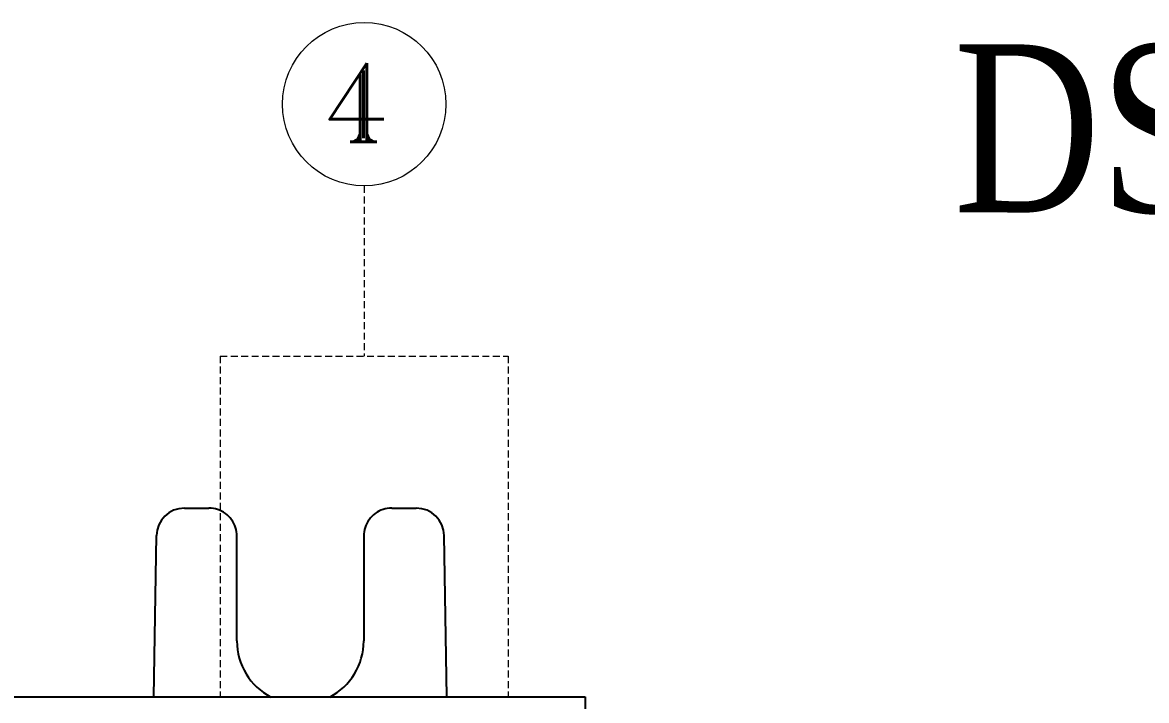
# Model space of a CAD drawing. Header units: millimetres. Extents: x 77 to 917, y 105 to 1108.
# Drawn here: x 377.92 to 418.13, y 679.59 to 703.84 of the extents above; entities that cross this region are included whole.
import ezdxf

# ---------------------------------------------------------------- set-up
doc = ezdxf.new("R2010")
doc.units = ezdxf.units.MM
doc.linetypes.add('DASHED2', pattern=[0.375, 0.25, -0.125])
doc.styles.add('SS', font='batang.ttc', dxfattribs={"width": 0.8})
doc.styles.add('STYLE2', font='romant.shx')

msp = doc.modelspace()

# ---------------------------------------------------------------- linework, layer by layer
at = {"color": 1, "linetype": 'DASHED2', "lineweight": 18}
for p, q in [((390.146, 697.996), (390.146, 691.91)), ((384.996, 691.91), (384.996, 679.719)), ((395.296, 691.91), (395.296, 679.719))]:
    msp.add_line(p, q, dxfattribs=at)
at = {"color": 1, "linetype": 'DASHED2', "lineweight": 5}
msp.add_line((384.996, 691.91), (395.296, 691.91), dxfattribs=at)
at = {"color": 7, "linetype": 'Continuous'}
for p, q in [((383.716, 686.469), (384.594, 686.469)), ((391.129, 686.469), (392.007, 686.469)), ((382.616, 679.719), (382.716, 685.486)), ((385.594, 681.719), (385.594, 685.469)), ((390.129, 685.469), (390.129, 681.719)), ((393.107, 679.719), (393.006, 685.486)), ((347.799, 679.719), (398.049, 679.719)), ((398.049, 679.719), (398.049, 679.13))]:
    msp.add_line(p, q, dxfattribs=at)
at = {"color": 0, "linetype": 'ByBlock', "lineweight": 18}
msp.add_circle((390.146, 700.918), 2.922, dxfattribs=at)
at = {"color": 7, "linetype": 'Continuous'}
for centre, radius, start, end in [((383.716, 685.469), 1, 90, 179), ((392.007, 685.469), 1, 1, 90), ((387.861, 681.719), 2.267, 180, 242.3898), ((387.861, 681.719), 2.267, 297.6102, 0)]:
    msp.add_arc(centre, radius, start, end, dxfattribs=at)
for points, knots in [([(385.594, 685.469), (385.594, 685.573), (385.561, 685.783), (385.416, 686.066), (385.191, 686.291), (384.908, 686.436), (384.698, 686.469), (384.594, 686.469)], [0, 0, 0, 0, 0.312844, 0.625707, 0.9386, 1.251523, 1.564464, 1.564464, 1.564464, 1.564464]), ([(391.129, 686.469), (391.025, 686.469), (390.815, 686.436), (390.531, 686.291), (390.306, 686.066), (390.162, 685.783), (390.129, 685.573), (390.129, 685.469)], [0, 0, 0, 0, 0.312941, 0.625864, 0.938757, 1.25162, 1.564464, 1.564464, 1.564464, 1.564464])]:
    msp.add_open_spline(points, degree=3, knots=knots, dxfattribs=at)

# ---------------------------------------------------------------- texts
at = {"color": 0, "style": 'SS', "width": 0.8}
msp.add_text('DSP-VIP-5CM', height=6, dxfattribs=at).set_placement((411.233, 697.056))
at = {"color": 0, "style": 'STYLE2'}
msp.add_text('4', height=2.815, dxfattribs=at).set_placement((388.673, 699.573))

doc.saveas('drawing.dxf')
